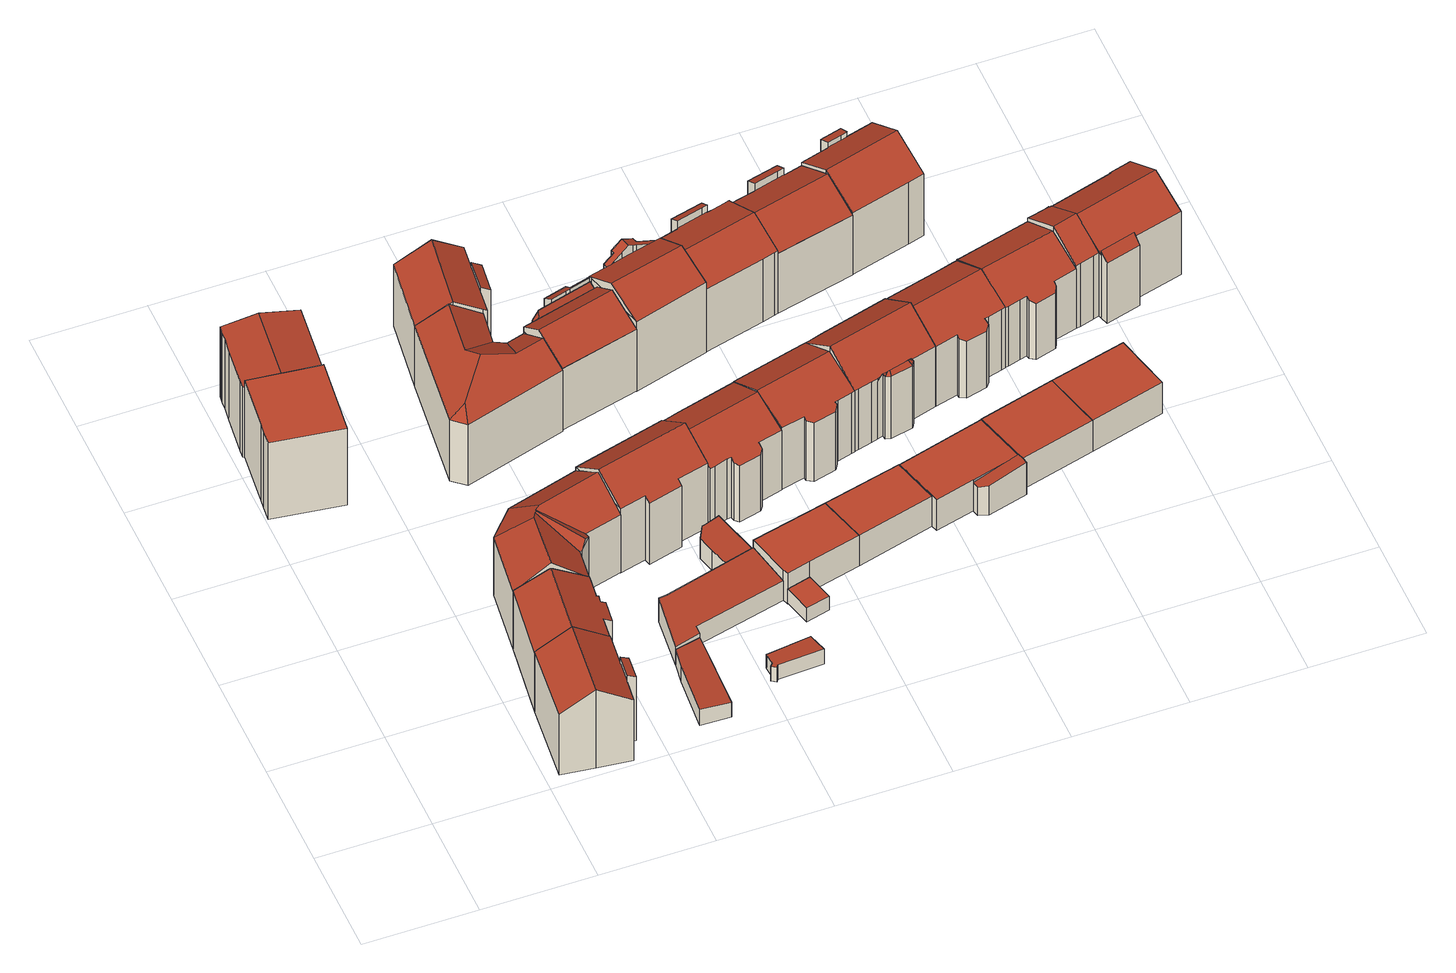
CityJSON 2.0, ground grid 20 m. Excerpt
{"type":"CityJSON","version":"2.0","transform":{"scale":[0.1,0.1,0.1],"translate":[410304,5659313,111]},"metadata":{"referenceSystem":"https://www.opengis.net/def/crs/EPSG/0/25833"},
"CityObjects":{
"building1":{"type":"Building","attributes":{"Dachtyp_tdc":"tdcPolyFlatRoof","Gemeindeschluessel":14612000,"Dachneigung":0,"QualitaetDacherkennung":65,"Geometrietyp2DReferenz":"3000","measuredHeight":17.55,"function":"31001_9998","roofType":"1000"},"geometry":[{"type":"Solid","lod":"2","boundaries":[[[[0,1,2,3]],[[1,4,5,2]],[[4,6,7,5]],[[6,8,9,7]],[[8,10,11,9]],[[10,0,3,11]],[[10,8,6,4,1,0]],[[3,2,5,7,9,11]]]],"semantics":{"surfaces":[{"type":"WallSurface"},{"type":"RoofSurface"},{"type":"GroundSurface"}],"values":[[0,0,0,0,0,0,1,2]]}}]},
"building2":{"type":"Building","attributes":{"Gemeindeschluessel":14612000,"Geometrietyp2DReferenz":"3000","function":"31001_9998","roofType":"9999"},"children":["building2-1","building2-2"]},
"building2-1":{"type":"BuildingPart","attributes":{"Dachtyp_tdc":"tdcPolyFlatRoof","Dachneigung":24.12,"QualitaetDacherkennung":66,"Geometrietyp2DReferenz":"3000","measuredHeight":15.34,"roofType":"2100"},"parents":["building2"],"geometry":[{"type":"MultiSurface","lod":"2","boundaries":[[[12,13,14]],[[12,15,16,13]],[[15,17,18,16]],[[17,19,20,21,18]],[[17,15,12,19]],[[21,13,16,18]]],"semantics":{"surfaces":[{"type":"WallSurface"},{"type":"RoofSurface"},{"type":"GroundSurface"}],"values":[0,0,0,0,1,2]}}]},
"building2-2":{"type":"BuildingPart","attributes":{"Dachtyp_tdc":"tdcGableRoof","Dachneigung":32.5,"QualitaetDacherkennung":73,"Geometrietyp2DReferenz":"3000","measuredHeight":17.8,"roofType":"3100"},"parents":["building2"],"geometry":[{"type":"MultiSurface","lod":"2","boundaries":[[[22,23,24,25,26]],[[27,28,29,13,21,30,31,32,33]],[[23,22,28,27]],[[22,34,29,28]],[[34,14,13,29]],[[20,35,30,21]],[[35,26,31,30]],[[26,25,32,31]],[[25,24,33,32]],[[24,23,27,33]],[[26,35,20,14,34,22]]],"semantics":{"surfaces":[{"type":"RoofSurface"},{"type":"GroundSurface"},{"type":"WallSurface"}],"values":[0,1,2,2,2,2,2,2,2,2,0]}}]},
"building3":{"type":"Building","attributes":{"Dachtyp_tdc":"tdcGableRoof","Gemeindeschluessel":14612000,"Dachneigung":10.25,"QualitaetDacherkennung":65,"Geometrietyp2DReferenz":"3000","measuredHeight":17.35,"function":"31001_9998","roofType":"3100"},"geometry":[{"type":"Solid","lod":"2","boundaries":[[[[36,37,7,9]],[[37,38,39,7]],[[38,40,41,39]],[[42,43,44,45]],[[43,46,47,44]],[[46,48,49,47]],[[48,50,51,49]],[[50,52,53,51]],[[52,36,9,53]],[[54,55,56,57]],[[48,46,43,42,40,38,58,56,55,50]],[[50,55,54,52]],[[36,57,56,58,37]],[[37,58,38]],[[52,54,57,36]],[[9,7,39,41,45,44,47,49,51,53]],[[40,42,45,41]]]],"semantics":{"surfaces":[{"type":"WallSurface"},{"type":"RoofSurface"},{"type":"GroundSurface"}],"values":[[0,0,0,0,0,0,0,0,0,1,1,0,0,0,0,2,0]]}}]},
"building4":{"type":"Building","attributes":{"Dachtyp_tdc":"tdcGableRoof","Gemeindeschluessel":14612000,"Dachneigung":30.05,"QualitaetDacherkennung":73,"Geometrietyp2DReferenz":"3000","measuredHeight":16.94,"function":"31001_9998","roofType":"3100"},"geometry":[{"type":"Solid","lod":"2","boundaries":[[[[59,60,61,62]],[[60,63,64,61]],[[63,65,66,64]],[[65,67,68,66]],[[67,69,70,68]],[[69,71,29,70]],[[71,72,73,29]],[[72,74,27,73]],[[74,75,33,27]],[[75,76,77,33]],[[76,78,79,77]],[[78,80,81,79]],[[80,82,83,81]],[[82,59,62,83]],[[78,76,75,74,72]],[[72,71,69,67,65,63,60,59,82,80,78]],[[62,61,64,66,68,70,29,73,27,33,77,79,81,83]]]],"semantics":{"surfaces":[{"type":"WallSurface"},{"type":"RoofSurface"},{"type":"GroundSurface"}],"values":[[0,0,0,0,0,0,0,0,0,0,0,0,0,0,1,1,2]]}}]},
"building5":{"type":"Building","attributes":{"Dachtyp_tdc":"tdcFreeFormRoof","Gemeindeschluessel":14612000,"Dachneigung":38.24,"QualitaetDacherkennung":15,"Geometrietyp2DReferenz":"3000","measuredHeight":18.09,"function":"31001_9998","roofType":"5000"},"geometry":[{"type":"Solid","lod":"2","boundaries":[[[[84,85,86,87]],[[85,88,89,86]],[[88,90,91,89]],[[90,92,93,91]],[[92,94,95,93]],[[94,96,97,95]],[[96,98,99,97]],[[98,100,101,99]],[[100,102,103,101]],[[102,84,87,103]],[[104,105,106,102,100]],[[104,100,98]],[[107,105,104,98,96]],[[108,109,107,96,94]],[[108,94,92]],[[109,108,92,90]],[[110,106,105,107,109,90,88]],[[111,110,88,85]],[[111,85,84]],[[106,110,111,84,102]],[[87,86,89,91,93,95,97,99,101,103]]]],"semantics":{"surfaces":[{"type":"WallSurface"},{"type":"RoofSurface"},{"type":"GroundSurface"}],"values":[[0,0,0,0,0,0,0,0,0,0,1,0,1,1,0,1,1,1,0,1,2]]}}]},
"building6":{"type":"Building","attributes":{"Dachtyp_tdc":"tdcPolyFlatRoof","Gemeindeschluessel":14612000,"Dachneigung":3.47,"QualitaetDacherkennung":89,"Geometrietyp2DReferenz":"3000","measuredHeight":3.69,"function":"31001_9998","roofType":"2100"},"geometry":[{"type":"Solid","lod":"2","boundaries":[[[[112,113,114,115]],[[113,116,117,114]],[[116,118,119,117]],[[118,120,121,119]],[[120,112,115,121]],[[120,118,116,113,112]],[[115,114,117,119,121]]]],"semantics":{"surfaces":[{"type":"WallSurface"},{"type":"RoofSurface"},{"type":"GroundSurface"}],"values":[[0,0,0,0,0,1,2]]}}]},
"building7":{"type":"Building","attributes":{"Dachtyp_tdc":"tdcFreeFormRoof","Gemeindeschluessel":14612000,"Dachneigung":33.04,"QualitaetDacherkennung":31,"Geometrietyp2DReferenz":"3000","measuredHeight":18.53,"function":"31001_9998","roofType":"5000"},"geometry":[{"type":"Solid","lod":"2","boundaries":[[[[122,123,124,125]],[[123,126,127,124]],[[126,128,129,127]],[[128,130,131,129]],[[130,132,133,131]],[[132,134,135,133]],[[134,136,137,135]],[[136,122,125,137]],[[138,139,140,141,136,134]],[[138,134,132]],[[139,138,132,130]],[[142,140,139,130,128]],[[143,142,128,126]],[[143,126,123]],[[141,140,142,143,123,122]],[[141,122,136]],[[125,124,127,129,131,133,135,137]]]],"semantics":{"surfaces":[{"type":"WallSurface"},{"type":"RoofSurface"},{"type":"GroundSurface"}],"values":[[0,0,0,0,0,0,0,0,1,0,1,1,1,0,1,1,2]]}}]},
"building8":{"type":"Building","attributes":{"Dachtyp_tdc":"tdcPolyFlatRoof","Gemeindeschluessel":14612000,"Dachneigung":5.96,"QualitaetDacherkennung":79,"Geometrietyp2DReferenz":"3000","measuredHeight":5.32,"function":"31001_9998","roofType":"2100"},"geometry":[{"type":"Solid","lod":"2","boundaries":[[[[144,145,146,147]],[[145,148,149,146]],[[148,150,151,149]],[[150,152,153,151]],[[152,154,155,153]],[[154,156,157,155]],[[156,158,159,157]],[[158,144,147,159]],[[158,156,154,152,150,148,145,144]],[[147,146,149,151,153,155,157,159]]]],"semantics":{"surfaces":[{"type":"WallSurface"},{"type":"RoofSurface"},{"type":"GroundSurface"}],"values":[[0,0,0,0,0,0,0,0,1,2]]}}]},
"building9":{"type":"Building","attributes":{"Gemeindeschluessel":14612000,"Geometrietyp2DReferenz":"3000","function":"31001_9998","roofType":"9999"},"children":["building9-1","building9-2"]},
"building9-1":{"type":"BuildingPart","attributes":{"Dachtyp_tdc":"tdcPolyFlatRoof","Dachneigung":32.49,"QualitaetDacherkennung":60,"Geometrietyp2DReferenz":"3000","measuredHeight":15.79,"roofType":"2100"},"parents":["building9"],"geometry":[{"type":"MultiSurface","lod":"2","boundaries":[[[160,161,162,163]],[[161,164,165,162]],[[166,167,168,169,170]],[[167,160,163,168]],[[167,166,164,161,160]],[[163,162,169,168]]],"semantics":{"surfaces":[{"type":"WallSurface"},{"type":"RoofSurface"},{"type":"GroundSurface"}],"values":[0,0,0,0,1,2]}}]},
"building9-2":{"type":"BuildingPart","attributes":{"Dachtyp_tdc":"tdcGableRoof","Dachneigung":33.44,"QualitaetDacherkennung":70,"Geometrietyp2DReferenz":"3000","measuredHeight":17.84,"roofType":"3100"},"parents":["building9"],"geometry":[{"type":"MultiSurface","lod":"2","boundaries":[[[171,172,173,174]],[[172,175,176,173]],[[175,170,169,176]],[[165,177,178,162]],[[177,179,127,178]],[[179,180,181,127]],[[180,182,124,181]],[[182,183,184,124]],[[183,171,174,184]],[[180,179,177,165,170,175,172]],[[172,171,183,182,180]],[[174,173,176,169,162,178,127,181,124,184]]],"semantics":{"surfaces":[{"type":"WallSurface"},{"type":"RoofSurface"},{"type":"GroundSurface"}],"values":[0,0,0,0,0,0,0,0,0,1,1,2]}}]},
"building10":{"type":"Building","attributes":{"Dachtyp_tdc":"tdcPolyFlatRoof","Gemeindeschluessel":14612000,"Dachneigung":4.9,"QualitaetDacherkennung":65,"Geometrietyp2DReferenz":"3000","measuredHeight":3.37,"function":"31001_2000","roofType":"2100"},"geometry":[{"type":"Solid","lod":"2","boundaries":[[[[185,186,187,188]],[[186,189,190,187]],[[189,191,192,190]],[[193,194,195,196]],[[194,197,198,195]],[[197,185,188,198]],[[197,194,193,191,189,186,185]],[[188,187,190,192,196,195,198]],[[191,193,196,192]]]],"semantics":{"surfaces":[{"type":"WallSurface"},{"type":"RoofSurface"},{"type":"GroundSurface"}],"values":[[0,0,0,0,0,0,1,2,0]]}}]},
"building11":{"type":"Building","attributes":{"Dachtyp_tdc":"tdcFreeFormRoof","Gemeindeschluessel":14612000,"Dachneigung":37.51,"QualitaetDacherkennung":64,"Geometrietyp2DReferenz":"3000","measuredHeight":18.75,"function":"31001_9998","roofType":"5000"},"geometry":[{"type":"Solid","lod":"2","boundaries":[[[[199,200,201,202]],[[200,203,204,201]],[[203,205,206,204]],[[205,207,208,206]],[[207,209,210,208]],[[209,211,212,210]],[[211,213,214,212]],[[213,199,202,214]],[[215,216,213,211]],[[200,199,216,215,209,207,205,203]],[[199,213,216]],[[211,209,215]],[[202,201,204,206,208,210,212,214]]]],"semantics":{"surfaces":[{"type":"WallSurface"},{"type":"RoofSurface"},{"type":"GroundSurface"}],"values":[[0,0,0,0,0,0,0,0,1,1,0,0,2]]}}]},
"building12":{"type":"Building","attributes":{"Dachtyp_tdc":"tdcPolyFlatRoof","Gemeindeschluessel":14612000,"Dachneigung":3.46,"QualitaetDacherkennung":78,"Geometrietyp2DReferenz":"3000","measuredHeight":4.9,"function":"31001_9998","roofType":"2100"},"geometry":[{"type":"Solid","lod":"2","boundaries":[[[[217,218,219,220]],[[218,221,222,219]],[[221,223,224,222]],[[223,225,226,224]],[[225,227,228,226]],[[227,229,230,228]],[[229,217,220,230]],[[229,227,225,223,221,218,217]],[[220,219,222,224,226,228,230]]]],"semantics":{"surfaces":[{"type":"WallSurface"},{"type":"RoofSurface"},{"type":"GroundSurface"}],"values":[[0,0,0,0,0,0,0,1,2]]}}]},
"building13":{"type":"Building","attributes":{"Dachtyp_tdc":"tdcPolyFlatRoof","Gemeindeschluessel":14612000,"Dachneigung":0,"QualitaetDacherkennung":42,"Geometrietyp2DReferenz":"3000","measuredHeight":3.18,"function":"31001_9998","roofType":"1000"},"geometry":[{"type":"Solid","lod":"2","boundaries":[[[[231,232,233,234]],[[232,235,236,233]],[[235,237,238,236]],[[237,231,234,238]],[[237,235,232,231]],[[234,233,236,238]]]],"semantics":{"surfaces":[{"type":"WallSurface"},{"type":"RoofSurface"},{"type":"GroundSurface"}],"values":[[0,0,0,0,1,2]]}}]},
"building14":{"type":"Building","attributes":{"Gemeindeschluessel":14612000,"Geometrietyp2DReferenz":"3000","function":"31001_9998","roofType":"9999"},"children":["building14-1","building14-2","building14-3"]},
"building14-1":{"type":"BuildingPart","attributes":{"Dachtyp_tdc":"tdcPolyFlatRoof","Dachneigung":36.87,"QualitaetDacherkennung":38,"Geometrietyp2DReferenz":"3000","measuredHeight":15.96,"roofType":"2100"},"parents":["building14"],"geometry":[{"type":"MultiSurface","lod":"2","boundaries":[[[239,240,241,242,243]],[[240,244,245,241]],[[244,246,247,245]],[[246,248,249,247]],[[248,250,251,252,249]],[[250,248,246,244,240,239]],[[242,241,245,247,249,252]]],"semantics":{"surfaces":[{"type":"WallSurface"},{"type":"RoofSurface"},{"type":"GroundSurface"}],"values":[0,0,0,0,0,1,2]}}]},
"building14-2":{"type":"BuildingPart","attributes":{"Dachtyp_tdc":"tdcGableRoof","Dachneigung":29.28,"QualitaetDacherkennung":53,"Geometrietyp2DReferenz":"3000","measuredHeight":17.6,"roofType":"3100"},"parents":["building14"],"geometry":[{"type":"MultiSurface","lod":"2","boundaries":[[[253,254,255,256,257]],[[258,259,260,261]],[[259,262,263,264,260]],[[254,258,261,255]],[[254,265,266,267]],[[268,269,266,265,270]],[[253,270,265,254]],[[262,268,270,253]],[[259,269,268,262]],[[258,267,266,269,259]],[[254,267,258]],[[261,260,264,256,255]]],"semantics":{"surfaces":[{"type":"WallSurface"},{"type":"RoofSurface"},{"type":"GroundSurface"}],"values":[0,0,0,0,1,1,0,0,0,0,0,2]}}]},
"building14-3":{"type":"BuildingPart","attributes":{"Dachtyp_tdc":"tdcFreeFormRoof","Dachneigung":72.86,"QualitaetDacherkennung":23,"Geometrietyp2DReferenz":"3000","measuredHeight":16.16,"roofType":"5000"},"parents":["building14"],"geometry":[{"type":"MultiSurface","lod":"2","boundaries":[[[271,243,242,272]],[[263,271,272,264]],[[273,257,251]],[[274,273,251,243,271]],[[274,271,263]],[[273,274,263,257]],[[272,242,252,256,264]],[[251,257,256,252]]],"semantics":{"surfaces":[{"type":"WallSurface"},{"type":"RoofSurface"},{"type":"GroundSurface"}],"values":[0,0,1,1,1,1,2,0]}}]},
"building15":{"type":"Building","attributes":{"Dachtyp_tdc":"tdcPolyFlatRoof","Gemeindeschluessel":14612000,"Dachneigung":0,"QualitaetDacherkennung":72,"Geometrietyp2DReferenz":"3000","measuredHeight":6.9,"function":"31001_9998","roofType":"1000"},"geometry":[{"type":"Solid","lod":"2","boundaries":[[[[275,276,277,278]],[[276,279,280,277]],[[279,281,282,280]],[[281,283,284,282]],[[283,285,286,284]],[[285,275,278,286]],[[285,283,281,279,276,275]],[[278,277,280,282,284,286]]]],"semantics":{"surfaces":[{"type":"WallSurface"},{"type":"RoofSurface"},{"type":"GroundSurface"}],"values":[[0,0,0,0,0,0,1,2]]}}]},
"building16":{"type":"Building","attributes":{"Dachtyp_tdc":"tdcFreeFormRoof","Gemeindeschluessel":14612000,"Dachneigung":28.44,"QualitaetDacherkennung":65,"Geometrietyp2DReferenz":"3000","measuredHeight":17.06,"function":"31001_9998","roofType":"5000"},"geometry":[{"type":"Solid","lod":"2","boundaries":[[[[287,288,289,290]],[[288,291,292,289]],[[291,293,294,292]],[[293,295,296,294]],[[295,297,298,296]],[[297,299,300,298]],[[299,301,302,300]],[[301,303,304,302]],[[303,305,306,304]],[[305,307,308,306]],[[307,309,310,308]],[[309,311,312,310]],[[311,313,314,312]],[[313,315,316,314]],[[315,287,290,316]],[[317,293,291,288,287,318]],[[297,295,317,318,315,313,311,309,307,305,303,301,299]],[[295,293,317]],[[287,315,318]],[[290,289,292,294,296,298,300,302,304,306,308,310,312,314,316]]]],"semantics":{"surfaces":[{"type":"WallSurface"},{"type":"RoofSurface"},{"type":"GroundSurface"}],"values":[[0,0,0,0,0,0,0,0,0,0,0,0,0,0,0,1,1,0,0,2]]}}]},
"building17":{"type":"Building","attributes":{"Gemeindeschluessel":14612000,"Geometrietyp2DReferenz":"3000","function":"31001_9998","roofType":"9999"},"children":["building17-1","building17-2"]},
"building17-1":{"type":"BuildingPart","attributes":{"Dachtyp_tdc":"tdcGableRoof","Dachneigung":28.61,"QualitaetDacherkennung":24,"Geometrietyp2DReferenz":"3000","measuredHeight":18.05,"roofType":"3100"},"parents":["building17"],"geometry":[{"type":"MultiSurface","lod":"2","boundaries":[[[319,320,321,322]],[[323,324,325,326]],[[324,327,328,325]],[[327,329,330,328]],[[329,331,332,330]],[[331,333,334,332]],[[333,335,336,334]],[[335,319,322,336]],[[331,329,327,324,323,337,338]],[[338,339,320,319,335,333,331]],[[322,321,340,326,325,328,330,332,334,336]]],"semantics":{"surfaces":[{"type":"WallSurface"},{"type":"RoofSurface"},{"type":"GroundSurface"}],"values":[0,0,0,0,0,0,0,0,1,1,2]}}]},
"building17-2":{"type":"BuildingPart","attributes":{"Dachtyp_tdc":"tdcGableRoof","Dachneigung":24.05,"QualitaetDacherkennung":47,"Geometrietyp2DReferenz":"3000","measuredHeight":18.94,"roofType":"3100"},"parents":["building17"],"geometry":[{"type":"MultiSurface","lod":"2","boundaries":[[[341,342,343,321,320]],[[342,344,345,343]],[[344,346,347,345]],[[342,341,348]],[[346,344,349]],[[341,339,350,337,346,349,348]],[[344,342,348,349]],[[347,326,340,321,343,345]]],"semantics":{"surfaces":[{"type":"WallSurface"},{"type":"RoofSurface"},{"type":"GroundSurface"}],"values":[0,0,0,0,0,1,1,2]}}]},
"building18":{"type":"Building","attributes":{"Dachtyp_tdc":"tdcPolyFlatRoof","Gemeindeschluessel":14612000,"Dachneigung":0,"QualitaetDacherkennung":69,"Geometrietyp2DReferenz":"3000","measuredHeight":6.9,"function":"31001_9998","roofType":"1000"},"geometry":[{"type":"Solid","lod":"2","boundaries":[[[[283,281,282,284]],[[281,351,352,282]],[[351,353,354,352]],[[353,355,356,354]],[[355,283,284,356]],[[355,353,351,281,283]],[[284,282,352,354,356]]]],"semantics":{"surfaces":[{"type":"WallSurface"},{"type":"RoofSurface"},{"type":"GroundSurface"}],"values":[[0,0,0,0,0,1,2]]}}]},
"building19":{"type":"Building","attributes":{"Dachtyp_tdc":"tdcFreeFormRoof","Gemeindeschluessel":14612000,"Dachneigung":26.31,"QualitaetDacherkennung":63,"Geometrietyp2DReferenz":"3000","measuredHeight":17.18,"function":"31001_9998","roofType":"5000"},"geometry":[{"type":"Solid","lod":"2","boundaries":[[[[357,358,359,360]],[[358,361,362,359]],[[361,363,364,362]],[[363,365,366,364]],[[365,367,368,366]],[[367,369,370,368]],[[369,371,372,370]],[[371,373,374,372]],[[373,375,376,374]],[[375,377,378,376]],[[377,379,380,378]],[[379,381,382,380]],[[381,383,384,382]],[[383,357,360,384]],[[363,361,358,357,385,386,375,373,371,369,367,365]],[[385,383,381,379,377,386]],[[377,375,386]],[[357,383,385]],[[360,359,362,364,366,368,370,372,374,376,378,380,382,384]]]],"semantics":{"surfaces":[{"type":"WallSurface"},{"type":"RoofSurface"},{"type":"GroundSurface"}],"values":[[0,0,0,0,0,0,0,0,0,0,0,0,0,0,1,1,0,0,2]]}}]},
"building20":{"type":"Building","attributes":{"Gemeindeschluessel":14612000,"Geometrietyp2DReferenz":"3000","function":"31001_9998","roofType":"9999"},"children":["building20-1","building20-2"]},
"building20-1":{"type":"BuildingPart","attributes":{"Dachtyp_tdc":"tdcGableRoof","Dachneigung":24.99,"QualitaetDacherkennung":61,"Geometrietyp2DReferenz":"3000","measuredHeight":17.58,"roofType":"3100"},"parents":["building20"],"geometry":[{"type":"MultiSurface","lod":"2","boundaries":[[[387,388,389,390]],[[388,391,392,389]],[[391,319,393,392]],[[319,394,395,393]],[[394,396,397,395]],[[398,387,390,399]],[[400,401,402,403,404,405,396,394,319,391]],[[391,388,387,398,406,400]],[[390,389,392,393,395,397,407,408,409,410,411,412,413,399]],[[405,404,408,407]],[[404,403,409,408]],[[403,402,410,409]],[[402,401,411,410]],[[401,400,412,411]],[[400,406,413,412]],[[406,398,399,413]]],"semantics":{"surfaces":[{"type":"WallSurface"},{"type":"RoofSurface"},{"type":"GroundSurface"}],"values":[0,0,0,0,0,0,1,1,2,0,0,0,0,0,0,0]}}]},
"building20-2":{"type":"BuildingPart","attributes":{"Dachtyp_tdc":"tdcPolyFlatRoof","Dachneigung":26.7,"QualitaetDacherkennung":42,"Geometrietyp2DReferenz":"3000","measuredHeight":16.14,"roofType":"2100"},"parents":["building20"],"geometry":[{"type":"MultiSurface","lod":"2","boundaries":[[[414,415,405,407,416]],[[417,418,419,397,396]],[[418,414,416,419]],[[418,417,415,414]],[[416,407,397,419]]],"semantics":{"surfaces":[{"type":"WallSurface"},{"type":"RoofSurface"},{"type":"GroundSurface"}],"values":[0,0,0,1,2]}}]},
"building21":{"type":"Building","attributes":{"Gemeindeschluessel":14612000,"Geometrietyp2DReferenz":"3000","function":"31001_9998","roofType":"9999"},"children":["building21-1","building21-2"]},
"building21-1":{"type":"BuildingPart","attributes":{"Dachtyp_tdc":"tdcPolyFlatRoof","Dachneigung":0,"QualitaetDacherkennung":82,"Geometrietyp2DReferenz":"3000","measuredHeight":7.1,"roofType":"1000"},"parents":["building21"],"geometry":[{"type":"MultiSurface","lod":"2","boundaries":[[[420,421,422,423]],[[424,425,426,427,428]],[[425,429,430,426]],[[429,431,432,430]],[[431,420,423,432]],[[431,429,425,424,433,421,420]],[[423,422,427,426,430,432]]],"semantics":{"surfaces":[{"type":"WallSurface"},{"type":"RoofSurface"},{"type":"GroundSurface"}],"values":[0,0,0,0,0,1,2]}}]},
"building21-2":{"type":"BuildingPart","attributes":{"Dachtyp_tdc":"tdcPolyFlatRoof","Dachneigung":5.4,"QualitaetDacherkennung":44,"Geometrietyp2DReferenz":"3000","measuredHeight":7.28,"roofType":"2100"},"parents":["building21"],"geometry":[{"type":"MultiSurface","lod":"2","boundaries":[[[434,435,436,422,421]],[[435,437,438,436]],[[437,439,440,438]],[[439,441,442,440]],[[441,428,427,442]],[[441,439,437,435,434,433,428]],[[427,422,436,438,440,442]]],"semantics":{"surfaces":[{"type":"WallSurface"},{"type":"RoofSurface"},{"type":"GroundSurface"}],"values":[0,0,0,0,0,1,2]}}]},
"building22":{"type":"Building","attributes":{"Gemeindeschluessel":14612000,"Geometrietyp2DReferenz":"3000","function":"31001_9998","roofType":"9999"},"children":["building22-1","building22-2"]},
"building22-1":{"type":"BuildingPart","attributes":{"Dachtyp_tdc":"tdcFreeFormRoof","Dachneigung":47.85,"QualitaetDacherkennung":22,"Geometrietyp2DReferenz":"3000","measuredHeight":14.93,"roofType":"5000"},"parents":["building22"],"geometry":[{"type":"MultiSurface","lod":"2","boundaries":[[[443,444,445,446]],[[444,447,448,445]],[[447,449,450,448]],[[449,451,452,450]],[[453,454,455,456,457]],[[454,443,446,455]],[[449,458,459,451,449,447,460]],[[447,444,461,460]],[[444,443,462,461]],[[443,454,463,462]],[[454,453,463]],[[453,449,460,461,462,463]],[[446,445,448,450,452,464,450,456,455]]],"semantics":{"surfaces":[{"type":"WallSurface"},{"type":"RoofSurface"},{"type":"GroundSurface"}],"values":[0,0,0,0,0,0,1,1,1,1,1,1,2]}}]},
"building22-2":{"type":"BuildingPart","attributes":{"Dachtyp_tdc":"tdcGableRoof","Dachneigung":34.98,"QualitaetDacherkennung":69,"Geometrietyp2DReferenz":"3000","measuredHeight":18.32,"roofType":"3100"},"parents":["building22"],"geometry":[{"type":"MultiSurface","lod":"2","boundaries":[[[465,466,467,452,451]],[[466,468,469,467]],[[468,357,470,469]],[[357,471,472,470]],[[471,383,473,472]],[[383,474,475,473]],[[474,476,477,475]],[[476,478,479,477]],[[478,480,481,479]],[[480,482,483,481]],[[482,457,456,483]],[[480,478,476,474,383,471]],[[471,357,468,466,465,484,458,485,457,482,480]],[[464,452,467,469,470,472,473,475,477,479,481,483,456,450]]],"semantics":{"surfaces":[{"type":"WallSurface"},{"type":"RoofSurface"},{"type":"GroundSurface"}],"values":[0,0,0,0,0,0,0,0,0,0,0,1,1,2]}}]},
"building23":{"type":"Building","attributes":{"Gemeindeschluessel":14612000,"Geometrietyp2DReferenz":"3000","function":"31001_9998","roofType":"9999"},"children":["building23-1","building23-2"]},
"building23-1":{"type":"BuildingPart","attributes":{"Dachtyp_tdc":"tdcPolyFlatRoof","Dachneigung":27.99,"QualitaetDacherkennung":48,"Geometrietyp2DReferenz":"3000","measuredHeight":15.51,"roofType":"2100"},"parents":["building23"],"geometry":[{"type":"MultiSurface","lod":"2","boundaries":[[[486,487,488,489,490,491]],[[492,493,494,495,496,497]],[[493,486,491,494]],[[493,492,487,486]],[[491,490,495,494]]],"semantics":{"surfaces":[{"type":"WallSurface"},{"type":"RoofSurface"},{"type":"GroundSurface"}],"values":[0,0,0,1,2]}}]},
"building23-2":{"type":"BuildingPart","attributes":{"Dachtyp_tdc":"tdcGableRoof","Dachneigung":29.56,"QualitaetDacherkennung":61,"Geometrietyp2DReferenz":"3000","measuredHeight":17.67,"roofType":"3100"},"parents":["building23"],"geometry":[{"type":"MultiSurface","lod":"2","boundaries":[[[489,498,499,490]],[[498,500,501,499]],[[500,502,503,501]],[[502,504,413,503]],[[504,505,411,413]],[[505,506,507,411]],[[506,496,495,507]],[[497,508,509,510,511,500,512,488]],[[502,511,510,513]],[[502,513,504]],[[504,513,510,509,505]],[[489,488,512,498]],[[498,512,500]],[[500,511,502]],[[505,509,508,506]],[[506,508,497,496]],[[490,499,501,503,413,411,507,495]]],"semantics":{"surfaces":[{"type":"WallSurface"},{"type":"RoofSurface"},{"type":"GroundSurface"}],"values":[0,0,0,0,0,0,0,1,1,0,0,0,0,0,0,0,2]}}]},
"building24":{"type":"Building","attributes":{"Dachtyp_tdc":"tdcPolyFlatRoof","Gemeindeschluessel":14612000,"Dachneigung":0,"QualitaetDacherkennung":82,"Geometrietyp2DReferenz":"3000","measuredHeight":7.06,"function":"31001_9998","roofType":"1000"},"geometry":[{"type":"Solid","lod":"2","boundaries":[[[[514,515,516,517]],[[515,518,519,516]],[[518,520,521,519]],[[520,514,517,521]],[[520,518,515,514]],[[517,516,519,521]]]],"semantics":{"surfaces":[{"type":"WallSurface"},{"type":"RoofSurface"},{"type":"GroundSurface"}],"values":[[0,0,0,0,1,2]]}}]},
"building25":{"type":"Building","attributes":{"Dachtyp_tdc":"tdcFreeFormRoof","Gemeindeschluessel":14612000,"Dachneigung":27.86,"QualitaetDacherkennung":62,"Geometrietyp2DReferenz":"3000","measuredHeight":17.14,"function":"31001_9998","roofType":"5000"},"geometry":[{"type":"Solid","lod":"2","boundaries":[[[[522,523,524,479]],[[523,525,526,524]],[[525,527,528,526]],[[527,529,530,528]],[[529,531,532,530]],[[531,533,534,532]],[[533,535,536,534]],[[535,537,538,536]],[[537,539,540,538]],[[539,541,542,540]],[[541,543,544,542]],[[543,545,546,544]],[[545,547,483,546]],[[547,522,479,483]],[[535,533,531,529,548,549,547,545,543,541,539,537]],[[548,527,525,523,522,549]],[[529,527,548]],[[522,547,549]],[[479,524,526,528,530,532,534,536,538,540,542,544,546,483]]]],"semantics":{"surfaces":[{"type":"WallSurface"},{"type":"RoofSurface"},{"type":"GroundSurface"}],"values":[[0,0,0,0,0,0,0,0,0,0,0,0,0,0,1,1,0,0,2]]}}]},
"building26":{"type":"Building","attributes":{"Gemeindeschluessel":14612000,"Geometrietyp2DReferenz":"3000","function":"31001_9998","roofType":"9999"},"children":["building26-1","building26-2"]},
"building26-1":{"type":"BuildingPart","attributes":{"Dachtyp_tdc":"tdcPolyFlatRoof","Dachneigung":22.16,"QualitaetDacherkennung":44,"Geometrietyp2DReferenz":"3000","measuredHeight":15.41,"roofType":"2100"},"parents":["building26"],"geometry":[{"type":"MultiSurface","lod":"2","boundaries":[[[550,551,552,553,554]],[[555,556,557,558,559]],[[556,550,554,557]],[[556,555,560,551,550]],[[554,553,561,558,557]]],"semantics":{"surfaces":[{"type":"WallSurface"},{"type":"RoofSurface"},{"type":"GroundSurface"}],"values":[0,0,0,1,2]}}]},
"building26-2":{"type":"BuildingPart","attributes":{"Dachtyp_tdc":"tdcGableRoof","Dachneigung":29.78,"QualitaetDacherkennung":75,"Geometrietyp2DReferenz":"3000","measuredHeight":18.07,"roofType":"3100"},"parents":["building26"],"geometry":[{"type":"MultiSurface","lod":"2","boundaries":[[[552,562,563,553]],[[562,564,565,563]],[[564,566,567,565]],[[566,568,569,567]],[[568,570,571,569]],[[570,572,573,571]],[[572,574,575,573]],[[574,576,577,575]],[[576,578,579,577]],[[578,559,558,579]],[[574,572,570,568,566]],[[566,564,562,552,580,559,578,576,574]],[[558,561,553,563,565,567,569,571,573,575,577,579]]],"semantics":{"surfaces":[{"type":"WallSurface"},{"type":"RoofSurface"},{"type":"GroundSurface"}],"values":[0,0,0,0,0,0,0,0,0,0,1,1,2]}}]},
"building27":{"type":"Building","attributes":{"Dachtyp_tdc":"tdcPolyFlatRoof","Gemeindeschluessel":14612000,"Dachneigung":0,"QualitaetDacherkennung":79,"Geometrietyp2DReferenz":"3000","measuredHeight":7.07,"function":"31001_9998","roofType":"1000"},"geometry":[{"type":"Solid","lod":"2","boundaries":[[[[515,581,582,516]],[[581,583,584,582]],[[583,518,519,584]],[[518,515,516,519]],[[518,583,581,515]],[[516,582,584,519]]]],"semantics":{"surfaces":[{"type":"WallSurface"},{"type":"RoofSurface"},{"type":"GroundSurface"}],"values":[[0,0,0,0,1,2]]}}]},
"building28":{"type":"Building","attributes":{"Dachtyp_tdc":"tdcFreeFormRoof","Gemeindeschluessel":14612000,"Dachneigung":28.9,"QualitaetDacherkennung":65,"Geometrietyp2DReferenz":"3000","measuredHeight":17.07,"function":"31001_9998","roofType":"5000"},"geometry":[{"type":"Solid","lod":"2","boundaries":[[[[585,586,587,588]],[[586,589,590,587]],[[589,591,592,590]],[[591,593,594,592]],[[593,595,596,594]],[[595,597,598,596]],[[597,599,600,598]],[[599,601,602,600]],[[601,603,604,602]],[[603,605,606,604]],[[605,607,608,606]],[[607,609,610,608]],[[609,611,612,610]],[[611,585,588,612]],[[613,611,609,607,605,614]],[[586,585,613,614,603,601,599,597,595,593,591,589]],[[605,603,614]],[[585,611,613]],[[588,587,590,592,594,596,598,600,602,604,606,608,610,612]]]],"semantics":{"surfaces":[{"type":"WallSurface"},{"type":"RoofSurface"},{"type":"GroundSurface"}],"values":[[0,0,0,0,0,0,0,0,0,0,0,0,0,0,1,1,0,0,2]]}}]},
"building29":{"type":"Building","attributes":{"Gemeindeschluessel":14612000,"Geometrietyp2DReferenz":"3000","function":"31001_9998","roofType":"9999"},"children":["building29-1","building29-2","building29-3"]},
"building29-1":{"type":"BuildingPart","attributes":{"Dachtyp_tdc":"tdcGableRoof","Dachneigung":29.39,"QualitaetDacherkennung":70,"Geometrietyp2DReferenz":"3000","measuredHeight":18.16,"roofType":"3100"},"parents":["building29"],"geometry":[{"type":"MultiSurface","lod":"2","boundaries":[[[615,616,617,618]],[[616,619,620,617]],[[619,621,622,620]],[[621,623,624,622]],[[625,626,627,628,629]],[[630,631,632,633]],[[631,615,618,632]],[[634,635,626,625,623,621,619]],[[619,616,615,631,630,634]],[[618,617,620,622,624,629,628,636,633,632]]],"semantics":{"surfaces":[{"type":"WallSurface"},{"type":"RoofSurface"},{"type":"GroundSurface"}],"values":[0,0,0,0,0,0,0,1,1,2]}}]},
"building29-2":{"type":"BuildingPart","attributes":{"Dachtyp_tdc":"tdcGableRoof","Dachneigung":29.61,"QualitaetDacherkennung":73,"Geometrietyp2DReferenz":"3000","measuredHeight":18.32,"roofType":"3100"},"parents":["building29"],"geometry":[{"type":"MultiSurface","lod":"2","boundaries":[[[637,638,639,640]],[[638,641,642,639]],[[641,643,630,633,642]],[[627,644,645,628]],[[644,646,647,645]],[[646,648,588,647]],[[648,649,650,588]],[[649,651,612,650]],[[651,652,653,612]],[[652,637,640,653]],[[649,648,646,644,627,635,654]],[[654,643,641,638,637,652,651,649]],[[640,639,642,633,636,628,645,647,588,650,612,653]]],"semantics":{"surfaces":[{"type":"WallSurface"},{"type":"RoofSurface"},{"type":"GroundSurface"}],"values":[0,0,0,0,0,0,0,0,0,0,1,1,2]}}]},
"building29-3":{"type":"BuildingPart","attributes":{"Dachtyp_tdc":"tdcPolyFlatRoof","Dachneigung":48.57,"QualitaetDacherkennung":22,"Geometrietyp2DReferenz":"3000","measuredHeight":15.42,"roofType":"2100"},"parents":["building29"],"geometry":[{"type":"MultiSurface","lod":"2","boundaries":[[[655,656,625,629,657]],[[658,659,660,624,623]],[[659,655,657,660]],[[659,658,656,655]],[[657,629,624,660]]],"semantics":{"surfaces":[{"type":"WallSurface"},{"type":"RoofSurface"},{"type":"GroundSurface"}],"values":[0,0,0,1,2]}}]}
},
"vertices":[
[4,702,181],[7,727,181],[7,727,6],[4,702,6],[9,743,181],[9,743,6],[20,841,181],[20,841,6],[148,826,181],[148,826,6],[131,685,181],[131,685,6],
[353,88,160],[353,88,7],[353,88,146],[367,87,153],[367,87,7],[363,45,153],[363,45,7],[348,47,160],[348,47,146],[348,47,7],
[299,155,185],[242,161,148],[238,161,145],[223,21,146],[283,14,185],[242,161,7],[299,155,7],[360,148,7],[343,7,7],[283,14,7],[223,21,7],[238,161,7],[360,148,145],[343,7,146],
[148,826,165],[20,841,165],[17,842,165],[17,842,6],[18,855,165],[18,855,6],[27,924,165],[30,948,165],[30,948,6],[27,924,6],[31,962,165],[31,962,6],[32,969,165],[32,969,6],[33,976,165],[33,976,6],[163,961,165],[163,961,6],[163,961,167],[95,969,179],[80,834,179],[148,826,167],[20,841,166],
[374,242,140],[378,242,138],[378,242,7],[374,242,7],[376,230,137],[376,230,7],[385,229,133],[385,229,7],[380,189,132],[380,189,7],[365,190,141],[365,190,7],[360,148,141],[300,154,176],[300,154,7],[242,161,143],[238,161,141],[257,299,142],[257,299,7],[317,292,176],[317,292,7],[379,284,140],[379,284,7],[379,282,140],[379,282,7],
[379,284,138],[257,299,138],[257,299,6],[379,284,6],[272,420,138],[272,420,6],[317,469,138],[317,469,6],[445,505,138],[445,505,6],[475,390,138],[475,390,6],[409,373,138],[409,373,6],[411,365,138],[411,365,6],[390,341,138],[390,341,6],[386,341,138],[386,341,6],[401,353,149],[339,406,184],[336,405,184],[340,412,182],[460,448,185],[349,417,184],[330,393,187],[318,292,187],
[480,172,44],[526,184,41],[526,184,8],[480,172,8],[520,36,41],[520,36,8],[467,37,45],[467,37,8],[475,135,44],[475,135,8],
[300,674,144],[324,883,144],[324,883,5],[300,674,5],[434,867,144],[434,867,5],[425,805,144],[425,805,5],[445,795,144],[445,795,5],[477,804,144],[477,804,5],[504,707,144],[504,707,5],[323,654,144],[323,654,5],[490,755,176],[439,741,176],[381,746,191],[330,685,162],[366,775,179],[379,875,180],
[526,199,52],[526,184,50],[526,184,7],[526,199,7],[480,172,50],[480,172,7],[491,270,60],[491,270,7],[506,272,60],[506,272,7],[621,303,60],[621,303,7],[669,316,60],[669,316,7],[689,239,52],[689,239,7],
[461,903,152],[445,905,162],[445,905,5],[461,903,5],[445,905,163],[445,905,150],[451,960,163],[468,958,152],[468,958,5],[451,960,5],[451,960,151],
[343,1019,143],[404,1011,183],[404,1011,5],[343,1019,5],[456,1005,151],[456,1005,5],[440,866,150],[440,866,5],[434,867,154],[386,874,183],[386,874,5],[324,883,142],[342,1016,143],[342,1016,5],
[609,111,42],[688,121,42],[688,121,11],[609,111,11],[696,85,45],[696,85,11],[616,81,44],[616,81,11],[613,76,45],[605,82,44],[605,82,11],[613,76,11],[610,89,43],[610,89,11],
[638,431,151],[583,417,151],[583,417,5],[638,431,5],[585,407,144],[585,407,5],[524,391,144],[524,391,5],[521,402,152],[521,402,5],[475,390,152],[475,390,5],[445,505,146],[445,505,5],[608,549,145],[608,549,5],[460,446,193],[623,489,193],
[621,303,52],[610,341,52],[610,341,6],[621,303,6],[602,372,52],[602,372,6],[614,395,53],[614,395,6],[622,397,53],[622,397,6],[646,404,55],[646,404,6],[669,316,55],[669,316,6],
[705,180,42],[692,229,42],[692,229,10],[705,180,10],[734,240,42],[734,240,10],[747,190,42],[747,190,10],
[536,836,167],[531,853,154],[531,853,8],[536,836,8],[536,836,143],[572,864,154],[572,864,8],[575,852,163],[575,852,8],[611,862,163],[611,862,8],[612,857,167],[612,857,143],[612,857,8],
[616,842,148],[643,742,148],[643,742,8],[616,842,8],[616,842,143],[504,707,148],[477,804,148],[477,804,8],[504,707,8],[504,811,148],[504,811,143],[504,811,8],[626,804,184],[487,767,184],[504,707,149],[504,811,159],[477,804,159],[616,842,158],
[500,826,143],[500,826,8],[606,847,169],[509,821,168],
[692,229,77],[689,239,77],[689,239,8],[692,229,8],[669,316,77],[669,316,8],[803,348,77],[803,348,8],[827,263,77],[827,263,8],[734,240,77],[734,240,8],
[608,549,143],[617,551,143],[617,551,6],[608,549,6],[640,558,143],[640,558,6],[744,585,143],[744,585,6],[775,461,143],[775,461,6],[732,450,143],[732,450,6],[734,440,137],[734,440,6],[728,432,134],[728,432,6],[689,422,134],[689,422,6],[682,428,138],[682,428,6],[680,436,143],[680,436,6],[673,435,143],[673,435,6],[650,428,143],[650,428,6],[640,426,143],[640,426,6],[638,431,146],[638,431,6],[759,522,177],[624,486,177],
[743,905,153],[745,896,153],[745,896,7],[743,905,7],[646,871,161],[643,881,161],[643,881,7],[646,871,7],[662,886,174],[662,886,7],[660,892,174],[660,892,7],[680,898,187],[680,898,7],[701,903,175],[701,903,7],[703,895,175],[703,895,7],[651,872,165],[684,881,187],[724,891,165],[684,881,7],
[745,896,165],[775,779,167],[775,779,7],[643,742,166],[643,742,7],[611,862,164],[611,862,7],[759,842,196],[626,807,196],[684,881,165],
[942,382,77],[942,382,8],[942,379,77],[942,379,8],[964,299,77],[964,299,8],
[912,494,146],[906,492,146],[906,492,7],[912,494,7],[880,485,146],[880,485,7],[875,484,146],[875,484,7],[876,479,143],[876,479,7],[870,469,139],[870,469,7],[829,459,140],[829,459,7],[818,465,144],[818,465,7],[817,471,147],[817,471,7],[775,461,148],[775,461,7],[744,585,145],[744,585,7],[847,612,145],[847,612,7],[873,619,145],[873,619,7],[879,620,145],[879,620,7],[895,559,179],[759,523,179],
[881,806,151],[775,779,151],[775,779,8],[881,806,8],[759,840,184],[759,840,8],[743,905,8],[781,915,153],[781,915,8],[781,916,153],[781,916,8],[903,812,151],[903,812,8],[895,876,184],[879,940,154],[879,942,153],[870,940,152],[849,934,152],[838,931,153],[910,814,151],[838,931,8],[849,934,8],[870,940,8],[879,942,8],[879,940,8],[895,876,8],[910,814,8],
[834,945,162],[838,931,170],[834,945,8],[781,916,170],[777,931,162],[777,931,8],
[1096,421,80],[1122,328,80],[1122,328,9],[1096,421,9],[1036,305,80],[967,287,80],[967,287,9],[1036,305,9],[1036,305,73],[964,299,80],[964,299,9],[942,379,80],[942,379,9],[1103,323,80],
[1122,328,82],[1125,318,82],[1125,318,9],[1127,307,82],[1127,307,9],[1056,288,75],[1056,288,9],[1039,294,73],[1039,294,9],
[1015,507,150],[975,498,150],[975,498,8],[1015,507,8],[966,501,150],[966,501,8],[965,508,150],[965,508,8],[955,505,139],[955,505,8],[1019,523,150],[1020,516,150],[1020,516,8],[1019,523,8],[1019,523,146],[961,508,146],[955,506,138],[971,505,155],[975,505,157],[1010,514,158],[1015,517,155],[955,506,8],
[955,505,146],[944,502,146],[944,502,8],[919,496,146],[919,496,8],[912,494,8],[896,557,192],[896,557,8],[879,620,8],[886,622,145],[886,622,8],[910,629,145],[910,629,8],[1030,661,146],[1030,661,8],[1048,598,192],[1048,598,8],[1065,536,146],[1065,536,8],[955,506,146],[965,508,146],
[977,984,153],[981,967,162],[981,967,146],[981,967,145],[981,967,8],[977,984,8],[926,952,163],[922,970,153],[922,970,8],[926,952,8],[926,952,145],[926,952,146],
[982,967,145],[982,967,8],[1015,976,145],[1015,976,8],[1050,847,145],[1050,847,8],[910,814,145],[879,940,145],[926,951,145],[926,951,8],[926,951,147],[879,940,147],[895,875,184],[1033,910,184],[982,967,146],[910,814,146],
[1096,421,81],[1230,457,81],[1230,457,10],[1096,421,10],[1257,353,81],[1257,353,10],[1125,318,81],[1125,318,10],
[1030,661,144],[1133,688,144],[1133,688,8],[1158,695,144],[1158,695,8],[1165,697,144],[1165,697,8],[1198,573,146],[1198,573,8],[1191,571,146],[1191,571,8],[1166,564,146],[1166,564,8],[1159,563,146],[1159,563,8],[1162,553,141],[1162,553,8],[1155,544,137],[1155,544,8],[1117,535,138],[1117,535,8],[1107,541,142],[1107,541,8],[1106,547,145],[1106,547,8],[1065,536,145],[1182,635,179],[1047,599,179],
[1098,1017,157],[1102,1002,163],[1102,1002,152],[1102,1002,9],[1098,1017,9],[1065,991,163],[1060,1007,157],[1060,1007,9],[1065,991,9],[1065,991,152],[1102,1001,163],[1102,1001,9],
[1121,1007,152],[1121,1007,9],[1150,1015,152],[1150,1015,9],[1167,951,190],[1167,951,9],[1185,884,150],[1185,884,9],[1156,876,150],[1156,876,9],[1050,847,150],[1050,847,9],[1032,914,190],[1032,914,9],[1015,976,152],[1015,976,9],[1065,990,152],[1065,990,9],[1102,1001,152],
[1364,491,81],[1364,491,10],[1389,389,81],[1389,389,10],
[1332,609,145],[1290,598,145],[1290,598,9],[1332,609,9],[1291,590,141],[1291,590,9],[1286,581,136],[1286,581,9],[1249,571,136],[1249,571,9],[1240,577,141],[1240,577,9],[1238,583,145],[1238,583,9],[1226,580,145],[1226,580,9],[1204,574,145],[1204,574,9],[1198,573,145],[1198,573,9],[1165,697,146],[1165,697,9],[1172,698,146],[1172,698,9],[1194,704,146],[1194,704,9],[1299,732,146],[1299,732,9],[1316,669,180],[1182,634,180],
[1455,775,153],[1494,785,154],[1494,785,9],[1455,775,9],[1511,721,191],[1511,721,9],[1528,656,153],[1528,656,9],[1439,632,154],[1439,632,9],[1377,615,154],[1375,621,158],[1375,621,153],[1375,621,9],[1377,615,9],[1343,741,154],[1456,772,155],[1456,772,9],[1343,741,9],[1360,678,191],[1365,660,180],[1360,678,9],
[1332,740,154],[1339,742,154],[1339,742,9],[1332,740,9],[1340,740,155],[1340,740,9],[1343,741,155],[1365,618,153],[1365,618,9],[1340,611,153],[1340,611,9],[1332,609,153],[1317,666,193],[1317,666,9],[1299,732,154],[1305,733,154],[1305,733,9],[1360,678,193],
[1381,601,147],[1377,615,163],[1381,601,9],[1439,632,164],[1443,618,147],[1443,618,9]
]}
